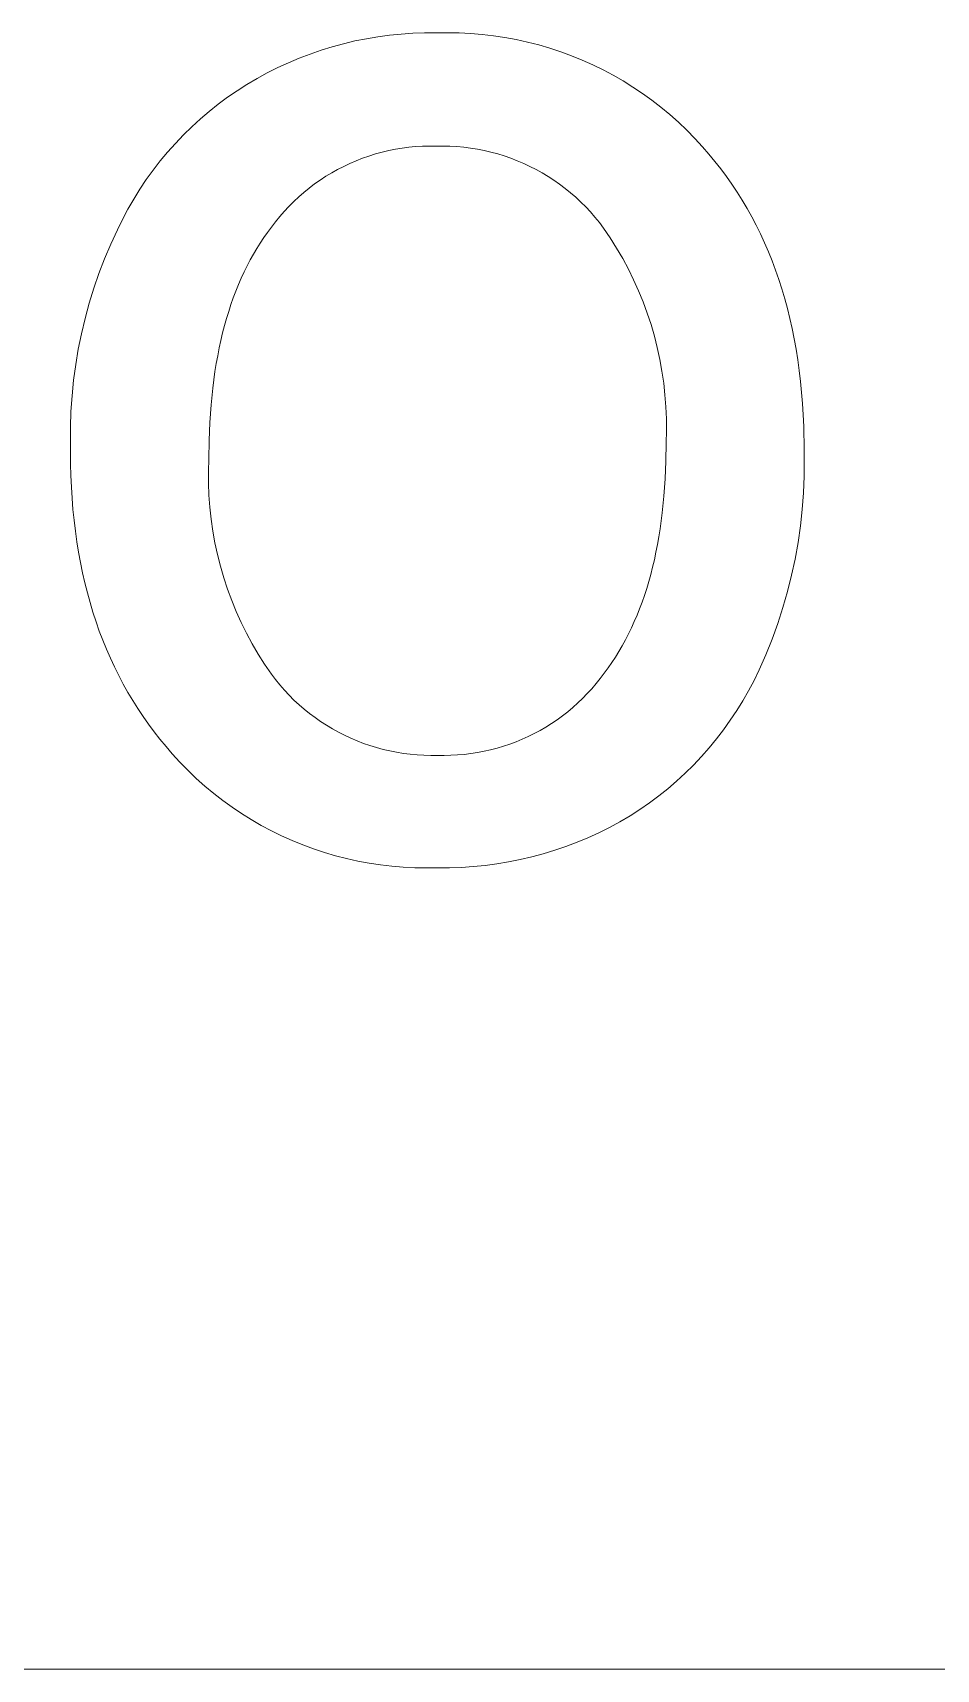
# Model space of a CAD drawing. Header units: millimetres. Extents: x -1283 to 2747, y -259 to 2557.
# Drawn here: x 1523.4 to 1555.2, y -33.4 to 24.2 of the extents above; entities that cross this region are included whole.
import ezdxf

# ---------------------------------------------------------------- set-up
doc = ezdxf.new("R2010")
doc.units = ezdxf.units.MM
doc.header["$MEASUREMENT"] = 0
doc.layers.add('Domyślny', color=7, linetype='Continuous', true_color=0x000000)

msp = doc.modelspace()

# ---------------------------------------------------------------- linework, layer by layer
at = {"layer": 'Domyślny', "color": 18, "lineweight": 15, "true_color": 0x000000}
for p, q in [((1536.333, 24.192), (1536.743, 24.219)), ((1536.743, 24.219), (1537.154, 24.232)), ((1537.154, 24.232), (1537.565, 24.232)), ((1537.565, 24.232), (1537.971, 24.24)), ((1537.971, 24.24), (1538.376, 24.234)), ((1538.376, 24.234), (1538.781, 24.215)), ((1538.781, 24.215), (1539.185, 24.182)), ((1533.517, 23.625), (1533.91, 23.746)), ((1533.91, 23.746), (1534.306, 23.854)), ((1534.306, 23.854), (1534.707, 23.949)), ((1534.707, 23.949), (1535.11, 24.03)), ((1535.11, 24.03), (1535.516, 24.098)), ((1535.516, 24.098), (1535.923, 24.152)), ((1535.923, 24.152), (1536.333, 24.192)), ((1539.185, 24.182), (1539.588, 24.135)), ((1539.588, 24.135), (1539.989, 24.074)), ((1539.989, 24.074), (1540.387, 24)), ((1540.387, 24), (1540.783, 23.913)), ((1540.783, 23.913), (1541.176, 23.812)), ((1541.176, 23.812), (1541.565, 23.698)), ((1541.565, 23.698), (1541.95, 23.57)), ((1531.991, 23.011), (1532.365, 23.183)), ((1532.365, 23.183), (1532.744, 23.343)), ((1532.744, 23.343), (1533.128, 23.49)), ((1533.128, 23.49), (1533.517, 23.625)), ((1541.95, 23.57), (1542.33, 23.43)), ((1542.33, 23.43), (1542.706, 23.277)), ((1542.706, 23.277), (1543.076, 23.111)), ((1543.076, 23.111), (1543.44, 22.933)), ((1530.909, 22.42), (1531.263, 22.629)), ((1531.263, 22.629), (1531.624, 22.826)), ((1531.624, 22.826), (1531.991, 23.011)), ((1543.44, 22.933), (1543.798, 22.743)), ((1543.798, 22.743), (1544.149, 22.54)), ((1544.149, 22.54), (1544.493, 22.326)), ((1529.898, 21.723), (1530.227, 21.966)), ((1530.227, 21.966), (1530.564, 22.199)), ((1530.564, 22.199), (1530.909, 22.42)), ((1544.493, 22.326), (1544.83, 22.1)), ((1544.83, 22.1), (1545.159, 21.863)), ((1529.267, 21.202), (1529.578, 21.467)), ((1529.578, 21.467), (1529.898, 21.723)), ((1545.159, 21.863), (1545.479, 21.615)), ((1545.479, 21.615), (1545.791, 21.356)), ((1545.791, 21.356), (1546.094, 21.086)), ((1528.672, 20.639), (1528.964, 20.925)), ((1528.964, 20.925), (1529.267, 21.202)), ((1546.094, 21.086), (1546.388, 20.807)), ((1546.388, 20.807), (1546.672, 20.518)), ((1528.117, 20.036), (1528.389, 20.342)), ((1528.389, 20.342), (1528.672, 20.639)), ((1536.606, 20.205), (1536.368, 20.174)), ((1536.845, 20.228), (1536.606, 20.205)), ((1537.085, 20.242), (1536.845, 20.228)), ((1537.325, 20.248), (1537.085, 20.242)), ((1537.565, 20.246), (1537.325, 20.248)), ((1537.809, 20.249), (1537.565, 20.246)), ((1538.053, 20.243), (1537.809, 20.249)), ((1538.296, 20.229), (1538.053, 20.243)), ((1538.539, 20.207), (1538.296, 20.229)), ((1538.78, 20.176), (1538.539, 20.207)), ((1546.672, 20.518), (1546.946, 20.219)), ((1546.946, 20.219), (1547.167, 19.966)), ((1527.605, 19.398), (1527.856, 19.722)), ((1527.856, 19.722), (1528.117, 20.036)), ((1534.53, 19.636), (1534.313, 19.533)), ((1534.751, 19.731), (1534.53, 19.636)), ((1534.975, 19.818), (1534.751, 19.731)), ((1535.201, 19.897), (1534.975, 19.818)), ((1535.431, 19.969), (1535.201, 19.897)), ((1535.662, 20.032), (1535.431, 19.969)), ((1535.896, 20.088), (1535.662, 20.032)), ((1536.131, 20.135), (1535.896, 20.088)), ((1536.368, 20.174), (1536.131, 20.135)), ((1539.021, 20.137), (1538.78, 20.176)), ((1539.26, 20.089), (1539.021, 20.137)), ((1539.497, 20.034), (1539.26, 20.089)), ((1539.732, 19.97), (1539.497, 20.034)), ((1539.965, 19.898), (1539.732, 19.97)), ((1540.195, 19.818), (1539.965, 19.898)), ((1540.423, 19.73), (1540.195, 19.818)), ((1540.647, 19.634), (1540.423, 19.73)), ((1540.867, 19.531), (1540.647, 19.634)), ((1547.167, 19.966), (1547.38, 19.708)), ((1547.38, 19.708), (1547.586, 19.445)), ((1527.138, 18.726), (1527.366, 19.066)), ((1527.366, 19.066), (1527.605, 19.398)), ((1533.484, 19.05), (1533.287, 18.912)), ((1533.685, 19.182), (1533.484, 19.05)), ((1533.89, 19.306), (1533.685, 19.182)), ((1534.1, 19.423), (1533.89, 19.306)), ((1534.313, 19.533), (1534.1, 19.423)), ((1541.084, 19.42), (1540.867, 19.531)), ((1541.297, 19.301), (1541.084, 19.42)), ((1541.506, 19.176), (1541.297, 19.301)), ((1541.711, 19.043), (1541.506, 19.176)), ((1541.91, 18.903), (1541.711, 19.043)), ((1547.586, 19.445), (1547.786, 19.176)), ((1547.786, 19.176), (1547.978, 18.902)), ((1526.921, 18.378), (1527.138, 18.726)), ((1532.729, 18.457), (1532.553, 18.293)), ((1532.91, 18.615), (1532.729, 18.457)), ((1533.096, 18.767), (1532.91, 18.615)), ((1533.287, 18.912), (1533.096, 18.767)), ((1542.105, 18.756), (1541.91, 18.903)), ((1542.294, 18.603), (1542.105, 18.756)), ((1542.478, 18.443), (1542.294, 18.603)), ((1547.978, 18.902), (1548.163, 18.623)), ((1548.163, 18.623), (1548.341, 18.339)), ((1526.525, 17.661), (1526.717, 18.023)), ((1526.717, 18.023), (1526.921, 18.378)), ((1532.22, 17.947), (1532.063, 17.766)), ((1532.384, 18.123), (1532.22, 17.947)), ((1532.553, 18.293), (1532.384, 18.123)), ((1542.657, 18.277), (1542.478, 18.443)), ((1542.829, 18.105), (1542.657, 18.277)), ((1542.996, 17.927), (1542.829, 18.105)), ((1543.156, 17.744), (1542.996, 17.927)), ((1548.341, 18.339), (1548.512, 18.05)), ((1548.512, 18.05), (1548.676, 17.755)), ((1526.346, 17.293), (1526.525, 17.661)), ((1531.768, 17.387), (1531.633, 17.207)), ((1531.912, 17.579), (1531.768, 17.387)), ((1532.063, 17.766), (1531.912, 17.579)), ((1543.31, 17.555), (1543.156, 17.744)), ((1543.457, 17.36), (1543.31, 17.555)), ((1543.694, 17.011), (1543.457, 17.36)), ((1548.676, 17.755), (1548.833, 17.456)), ((1548.833, 17.456), (1548.983, 17.151)), ((1525.898, 16.281), (1526.114, 16.791)), ((1526.114, 16.791), (1526.346, 17.293)), ((1531.375, 16.833), (1531.253, 16.639)), ((1531.502, 17.023), (1531.375, 16.833)), ((1531.633, 17.207), (1531.502, 17.023)), ((1543.919, 16.653), (1543.694, 17.011)), ((1548.983, 17.151), (1549.126, 16.841)), ((1549.126, 16.841), (1549.261, 16.526)), ((1525.7, 15.764), (1525.898, 16.281)), ((1531.021, 16.235), (1530.912, 16.026)), ((1531.135, 16.439), (1531.021, 16.235)), ((1531.253, 16.639), (1531.135, 16.439)), ((1544.132, 16.288), (1543.919, 16.653)), ((1544.331, 15.916), (1544.132, 16.288)), ((1549.261, 16.526), (1549.39, 16.205)), ((1549.39, 16.205), (1549.512, 15.879)), ((1525.519, 15.24), (1525.7, 15.764)), ((1530.706, 15.593), (1530.609, 15.369)), ((1530.807, 15.812), (1530.706, 15.593)), ((1530.912, 16.026), (1530.807, 15.812)), ((1544.518, 15.537), (1544.331, 15.916)), ((1549.512, 15.879), (1549.627, 15.549)), ((1525.356, 14.712), (1525.519, 15.24)), ((1530.517, 15.141), (1530.428, 14.907)), ((1530.609, 15.369), (1530.517, 15.141)), ((1544.691, 15.151), (1544.518, 15.537)), ((1544.851, 14.76), (1544.691, 15.151)), ((1549.627, 15.549), (1549.735, 15.213)), ((1549.735, 15.213), (1549.836, 14.871)), ((1525.21, 14.177), (1525.356, 14.712)), ((1530.265, 14.426), (1530.19, 14.178)), ((1530.344, 14.669), (1530.265, 14.426)), ((1530.428, 14.907), (1530.344, 14.669)), ((1544.997, 14.363), (1544.851, 14.76)), ((1549.836, 14.871), (1549.93, 14.525)), ((1549.93, 14.525), (1550.017, 14.173)), ((1525.082, 13.639), (1525.21, 14.177)), ((1530.119, 13.925), (1530.052, 13.667)), ((1530.19, 14.178), (1530.119, 13.925)), ((1545.129, 13.962), (1544.997, 14.363)), ((1545.247, 13.556), (1545.129, 13.962)), ((1550.017, 14.173), (1550.096, 13.817)), ((1524.972, 13.096), (1525.082, 13.639)), ((1529.989, 13.404), (1529.931, 13.137)), ((1530.052, 13.667), (1529.989, 13.404)), ((1545.351, 13.147), (1545.247, 13.556)), ((1550.096, 13.817), (1550.169, 13.455)), ((1550.169, 13.455), (1550.235, 13.088)), ((1524.88, 12.55), (1524.972, 13.096)), ((1529.877, 12.864), (1529.828, 12.587)), ((1529.931, 13.137), (1529.877, 12.864)), ((1545.44, 12.734), (1545.351, 13.147)), ((1545.515, 12.318), (1545.44, 12.734)), ((1550.235, 13.088), (1550.294, 12.715)), ((1550.294, 12.715), (1550.346, 12.338)), ((1524.806, 12.001), (1524.88, 12.55)), ((1529.782, 12.305), (1529.705, 11.725)), ((1529.828, 12.587), (1529.782, 12.305)), ((1545.575, 11.9), (1545.515, 12.318)), ((1550.346, 12.338), (1550.391, 11.955)), ((1524.751, 11.451), (1524.806, 12.001)), ((1529.705, 11.725), (1529.644, 11.127)), ((1545.621, 11.48), (1545.575, 11.9)), ((1550.391, 11.955), (1550.43, 11.567)), ((1550.43, 11.567), (1550.461, 11.174)), ((1524.714, 10.898), (1524.751, 11.451)), ((1529.644, 11.127), (1529.601, 10.509)), ((1545.653, 11.058), (1545.621, 11.48)), ((1545.669, 10.636), (1545.653, 11.058)), ((1550.461, 11.174), (1550.485, 10.776)), ((1524.695, 10.345), (1524.714, 10.898)), ((1529.601, 10.509), (1529.575, 9.871)), ((1545.671, 10.214), (1545.669, 10.636)), ((1550.485, 10.776), (1550.502, 10.372)), ((1524.695, 9.791), (1524.695, 10.345)), ((1529.575, 9.871), (1529.567, 9.214)), ((1545.658, 9.791), (1545.671, 10.214)), ((1550.502, 10.372), (1550.516, 9.55)), ((1524.695, 9.456), (1524.695, 9.791)), ((1524.699, 9.044), (1524.695, 9.456)), ((1545.65, 9.149), (1545.658, 9.791)), ((1550.516, 9.55), (1550.516, 9.214)), ((1524.709, 8.638), (1524.699, 9.044)), ((1529.567, 9.214), (1529.553, 8.792)), ((1529.553, 8.792), (1529.555, 8.369)), ((1545.624, 8.524), (1545.65, 9.149)), ((1550.516, 9.214), (1550.515, 8.625)), ((1524.727, 8.237), (1524.709, 8.638)), ((1524.752, 7.841), (1524.727, 8.237)), ((1529.555, 8.369), (1529.571, 7.947)), ((1545.583, 7.918), (1545.624, 8.524)), ((1550.515, 8.625), (1550.493, 8.037)), ((1524.783, 7.451), (1524.752, 7.841)), ((1529.571, 7.947), (1529.602, 7.526)), ((1529.602, 7.526), (1529.648, 7.106)), ((1545.524, 7.33), (1545.583, 7.918)), ((1550.493, 8.037), (1550.45, 7.45)), ((1524.822, 7.065), (1524.783, 7.451)), ((1524.868, 6.685), (1524.822, 7.065)), ((1529.648, 7.106), (1529.709, 6.687)), ((1545.448, 6.76), (1545.524, 7.33)), ((1550.45, 7.45), (1550.388, 6.865)), ((1524.921, 6.31), (1524.868, 6.685)), ((1529.709, 6.687), (1529.783, 6.271)), ((1545.356, 6.208), (1545.404, 6.482)), ((1545.404, 6.482), (1545.448, 6.76)), ((1550.388, 6.865), (1550.305, 6.282)), ((1524.981, 5.94), (1524.921, 6.31)), ((1525.048, 5.575), (1524.981, 5.94)), ((1529.783, 6.271), (1529.873, 5.858)), ((1529.873, 5.858), (1529.977, 5.449)), ((1545.246, 5.675), (1545.303, 5.939)), ((1545.303, 5.939), (1545.356, 6.208)), ((1550.305, 6.282), (1550.202, 5.702)), ((1525.122, 5.215), (1525.048, 5.575)), ((1525.202, 4.861), (1525.122, 5.215)), ((1529.977, 5.449), (1530.095, 5.043)), ((1545.119, 5.159), (1545.185, 5.415)), ((1545.185, 5.415), (1545.246, 5.675)), ((1550.202, 5.702), (1550.079, 5.127)), ((1525.29, 4.511), (1525.202, 4.861)), ((1530.095, 5.043), (1530.227, 4.642)), ((1530.227, 4.642), (1530.373, 4.245)), ((1544.897, 4.42), (1544.976, 4.662)), ((1544.976, 4.662), (1545.05, 4.909)), ((1545.05, 4.909), (1545.119, 5.159)), ((1550.079, 5.127), (1549.937, 4.556)), ((1525.385, 4.167), (1525.29, 4.511)), ((1525.487, 3.828), (1525.385, 4.167)), ((1530.373, 4.245), (1530.532, 3.854)), ((1544.728, 3.95), (1544.815, 4.183)), ((1544.815, 4.183), (1544.897, 4.42)), ((1549.937, 4.556), (1549.774, 3.99)), ((1525.596, 3.494), (1525.487, 3.828)), ((1525.712, 3.165), (1525.596, 3.494)), ((1530.532, 3.854), (1530.706, 3.469)), ((1530.706, 3.469), (1530.892, 3.089)), ((1544.441, 3.278), (1544.541, 3.498)), ((1544.541, 3.498), (1544.636, 3.722)), ((1544.636, 3.722), (1544.728, 3.95)), ((1549.774, 3.99), (1549.593, 3.43)), ((1525.834, 2.841), (1525.712, 3.165)), ((1530.892, 3.089), (1531.092, 2.717)), ((1544.228, 2.853), (1544.336, 3.063)), ((1544.336, 3.063), (1544.441, 3.278)), ((1549.593, 3.43), (1549.392, 2.877)), ((1525.964, 2.522), (1525.834, 2.841)), ((1526.101, 2.208), (1525.964, 2.522)), ((1531.092, 2.717), (1531.305, 2.352)), ((1531.305, 2.352), (1531.53, 1.994)), ((1543.875, 2.249), (1543.997, 2.446)), ((1543.997, 2.446), (1544.115, 2.647)), ((1544.115, 2.647), (1544.228, 2.853)), ((1549.171, 2.331), (1548.933, 1.793)), ((1549.392, 2.877), (1549.171, 2.331)), ((1526.244, 1.9), (1526.101, 2.208)), ((1526.395, 1.596), (1526.244, 1.9)), ((1531.53, 1.994), (1531.768, 1.645)), ((1543.484, 1.685), (1543.619, 1.869)), ((1543.619, 1.869), (1543.749, 2.057)), ((1543.749, 2.057), (1543.875, 2.249)), ((1548.933, 1.793), (1548.754, 1.425)), ((1526.552, 1.298), (1526.395, 1.596)), ((1526.716, 1.005), (1526.552, 1.298)), ((1531.768, 1.645), (1531.914, 1.452)), ((1531.914, 1.452), (1532.067, 1.264)), ((1532.067, 1.264), (1532.226, 1.082)), ((1543.045, 1.134), (1543.198, 1.313)), ((1543.198, 1.313), (1543.344, 1.497)), ((1543.344, 1.497), (1543.484, 1.685)), ((1548.754, 1.425), (1548.563, 1.063)), ((1526.887, 0.716), (1526.716, 1.005)), ((1527.065, 0.433), (1526.887, 0.716)), ((1532.226, 1.082), (1532.391, 0.906)), ((1532.391, 0.906), (1532.562, 0.735)), ((1532.562, 0.735), (1532.74, 0.57)), ((1542.378, 0.473), (1542.553, 0.63)), ((1542.553, 0.63), (1542.723, 0.792)), ((1542.723, 0.792), (1542.887, 0.96)), ((1542.887, 0.96), (1543.045, 1.134)), ((1548.36, 0.709), (1548.145, 0.361)), ((1548.563, 1.063), (1548.36, 0.709)), ((1527.25, 0.155), (1527.065, 0.433)), ((1527.442, -0.118), (1527.25, 0.155)), ((1532.74, 0.57), (1532.922, 0.412)), ((1532.922, 0.412), (1533.111, 0.26)), ((1533.111, 0.26), (1533.304, 0.114)), ((1533.304, 0.114), (1533.502, -0.025)), ((1541.628, -0.092), (1541.823, 0.04)), ((1541.823, 0.04), (1542.013, 0.178)), ((1542.013, 0.178), (1542.198, 0.323)), ((1542.198, 0.323), (1542.378, 0.473)), ((1547.918, 0.021), (1547.68, -0.312)), ((1548.145, 0.361), (1547.918, 0.021)), ((1527.641, -0.386), (1527.442, -0.118)), ((1527.847, -0.649), (1527.641, -0.386)), ((1533.502, -0.025), (1533.705, -0.156)), ((1533.705, -0.156), (1533.913, -0.281)), ((1533.913, -0.281), (1534.124, -0.398)), ((1534.124, -0.398), (1534.34, -0.508)), ((1534.34, -0.508), (1534.559, -0.611)), ((1540.595, -0.647), (1540.809, -0.55)), ((1540.809, -0.55), (1541.019, -0.446)), ((1541.019, -0.446), (1541.226, -0.335)), ((1541.226, -0.335), (1541.429, -0.216)), ((1541.429, -0.216), (1541.628, -0.092)), ((1547.68, -0.312), (1547.431, -0.636)), ((1528.059, -0.907), (1527.847, -0.649)), ((1528.278, -1.16), (1528.059, -0.907)), ((1534.559, -0.611), (1534.781, -0.705)), ((1534.781, -0.705), (1535.007, -0.792)), ((1535.007, -0.792), (1535.236, -0.872)), ((1535.236, -0.872), (1535.467, -0.943)), ((1535.467, -0.943), (1535.701, -1.006)), ((1535.701, -1.006), (1535.936, -1.061)), ((1535.936, -1.061), (1536.174, -1.108)), ((1536.174, -1.108), (1536.413, -1.146)), ((1536.413, -1.146), (1536.653, -1.176)), ((1538.557, -1.18), (1538.79, -1.152)), ((1538.79, -1.152), (1539.023, -1.115)), ((1539.023, -1.115), (1539.253, -1.072)), ((1539.253, -1.072), (1539.482, -1.02)), ((1539.482, -1.02), (1539.71, -0.96)), ((1539.71, -0.96), (1539.935, -0.893)), ((1539.935, -0.893), (1540.157, -0.818)), ((1540.157, -0.818), (1540.378, -0.736)), ((1540.378, -0.736), (1540.595, -0.647)), ((1547.171, -0.952), (1546.9, -1.258)), ((1547.431, -0.636), (1547.171, -0.952)), ((1528.551, -1.458), (1528.278, -1.16)), ((1528.833, -1.747), (1528.551, -1.458)), ((1536.653, -1.176), (1536.894, -1.198)), ((1536.894, -1.198), (1537.135, -1.212)), ((1537.135, -1.212), (1537.377, -1.217)), ((1537.377, -1.217), (1537.619, -1.214)), ((1537.619, -1.214), (1537.854, -1.217)), ((1537.854, -1.217), (1538.089, -1.213)), ((1538.089, -1.213), (1538.323, -1.2)), ((1538.323, -1.2), (1538.557, -1.18)), ((1546.619, -1.555), (1546.329, -1.843)), ((1546.9, -1.258), (1546.619, -1.555)), ((1529.125, -2.026), (1528.833, -1.747)), ((1529.427, -2.295), (1529.125, -2.026)), ((1529.737, -2.554), (1529.427, -2.295)), ((1546.029, -2.12), (1545.719, -2.388)), ((1546.329, -1.843), (1546.029, -2.12)), ((1530.056, -2.802), (1529.737, -2.554)), ((1530.383, -3.039), (1530.056, -2.802)), ((1545.401, -2.644), (1545.074, -2.89)), ((1545.719, -2.388), (1545.401, -2.644)), ((1530.718, -3.265), (1530.383, -3.039)), ((1531.061, -3.479), (1530.718, -3.265)), ((1544.396, -3.348), (1544.035, -3.558)), ((1544.739, -3.124), (1544.396, -3.348)), ((1545.074, -2.89), (1544.739, -3.124)), ((1531.411, -3.681), (1531.061, -3.479)), ((1531.767, -3.872), (1531.411, -3.681)), ((1532.129, -4.05), (1531.767, -3.872)), ((1543.292, -3.942), (1542.911, -4.116)), ((1543.667, -3.756), (1543.292, -3.942)), ((1544.035, -3.558), (1543.667, -3.756)), ((1532.498, -4.215), (1532.129, -4.05)), ((1532.872, -4.369), (1532.498, -4.215)), ((1533.251, -4.509), (1532.872, -4.369)), ((1533.634, -4.636), (1533.251, -4.509)), ((1541.738, -4.56), (1541.338, -4.682)), ((1542.134, -4.425), (1541.738, -4.56)), ((1542.525, -4.277), (1542.134, -4.425)), ((1542.911, -4.116), (1542.525, -4.277)), ((1534.022, -4.751), (1533.634, -4.636)), ((1534.413, -4.852), (1534.022, -4.751)), ((1534.807, -4.939), (1534.413, -4.852)), ((1535.204, -5.014), (1534.807, -4.939)), ((1535.604, -5.074), (1535.204, -5.014)), ((1536.005, -5.121), (1535.604, -5.074)), ((1536.408, -5.155), (1536.005, -5.121)), ((1536.811, -5.174), (1536.408, -5.155)), ((1537.215, -5.18), (1536.811, -5.174)), ((1537.619, -5.173), (1537.215, -5.18)), ((1538.037, -5.173), (1537.619, -5.173)), ((1538.455, -5.16), (1538.037, -5.173)), ((1538.873, -5.132), (1538.455, -5.16)), ((1539.289, -5.091), (1538.873, -5.132)), ((1539.704, -5.037), (1539.289, -5.091)), ((1540.117, -4.968), (1539.704, -5.037)), ((1540.527, -4.886), (1540.117, -4.968)), ((1540.934, -4.791), (1540.527, -4.886)), ((1541.338, -4.682), (1540.934, -4.791)), ((1223.933, -33.407), (2746.981, -33.407))]:
    msp.add_line(p, q, dxfattribs=at)

doc.saveas('drawing.dxf')
